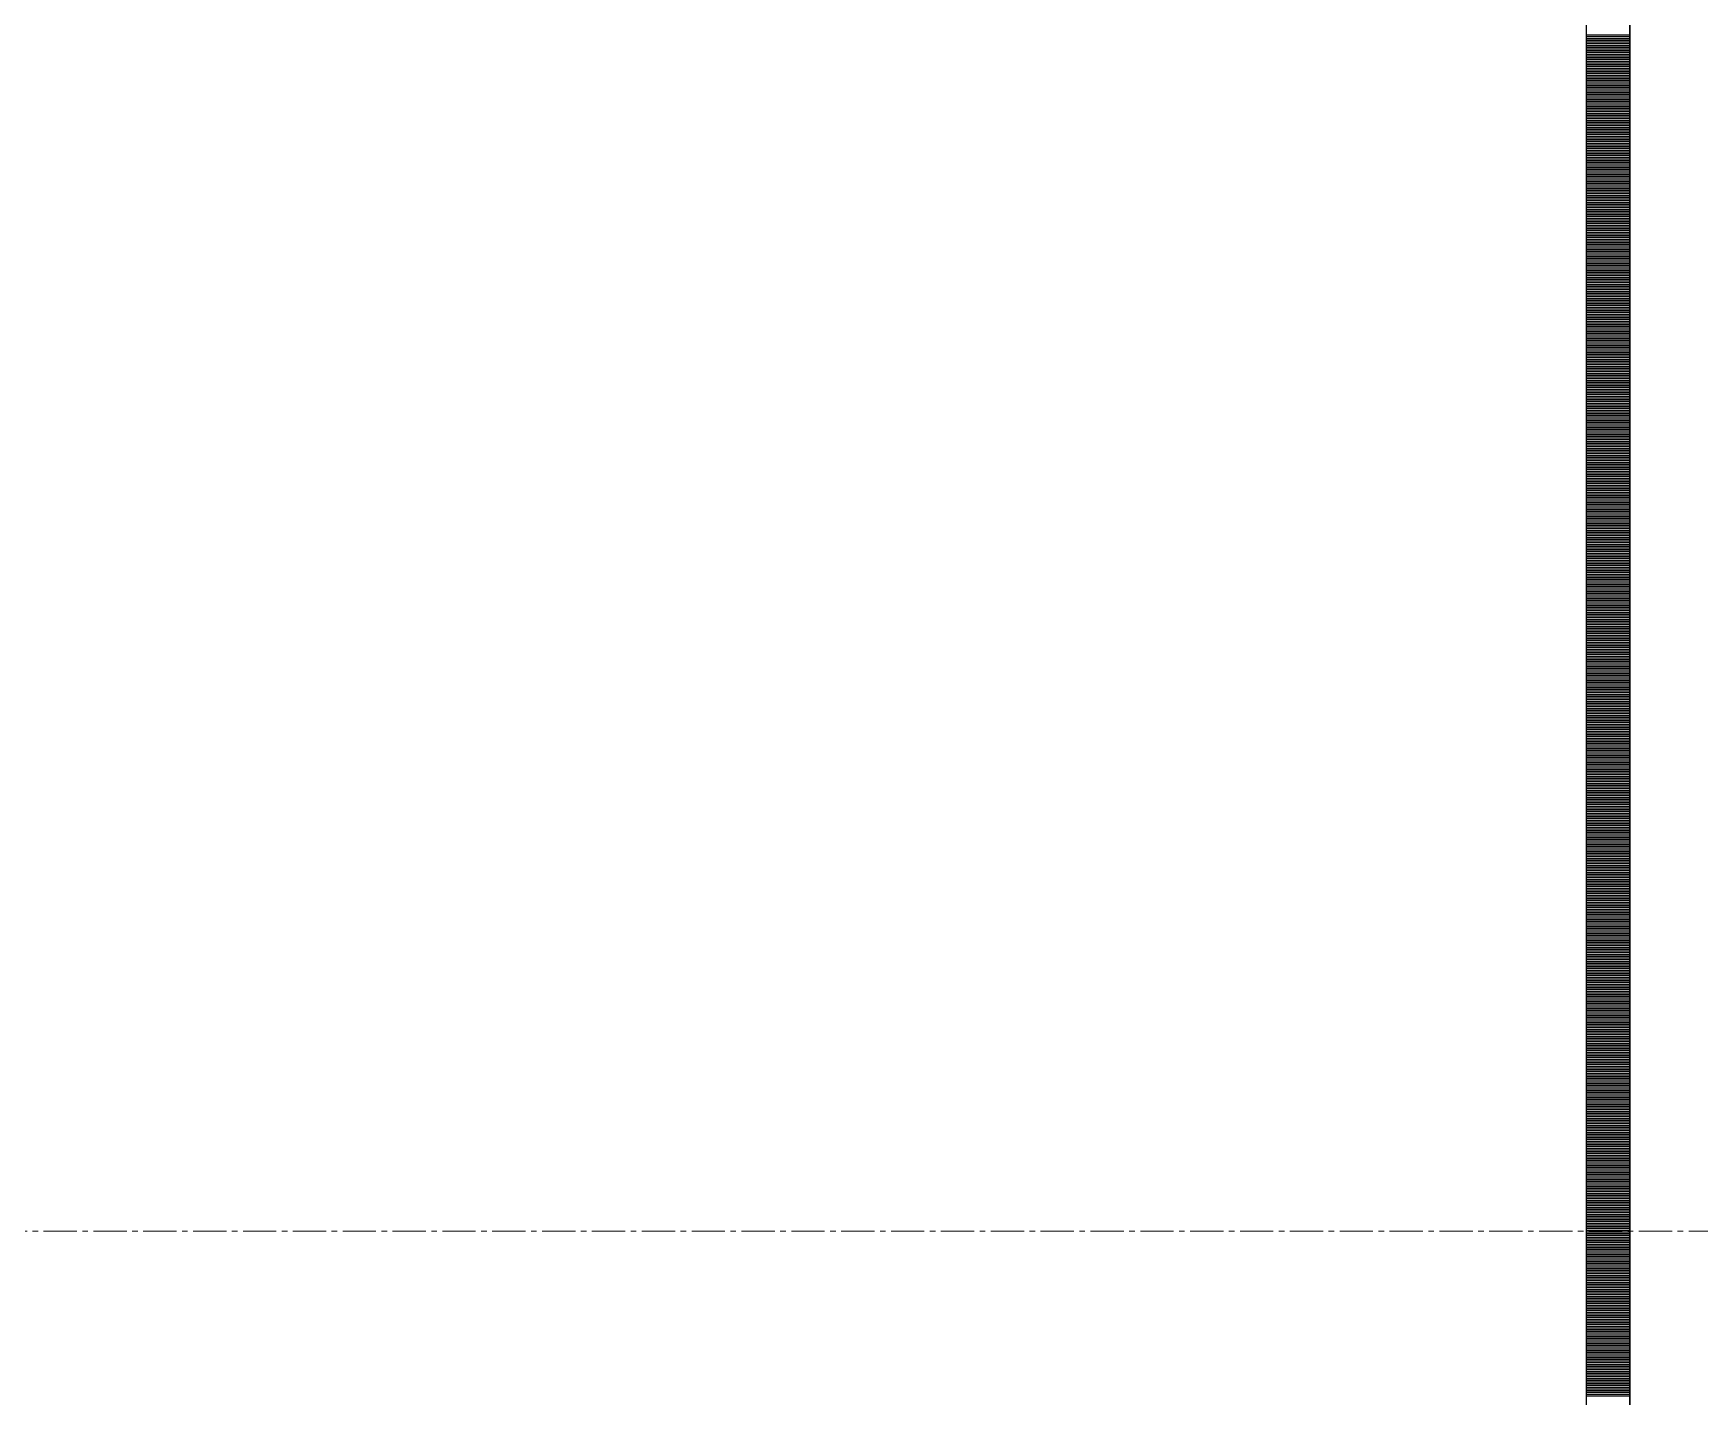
# Model space of a CAD drawing. Header units: millimetres. Extents: x -231292 to 573618, y -153144 to 564035.
# Drawn here: x 7658 to 8613, y 234172 to 234953 of the extents above; entities that cross this region are included whole.
import ezdxf

# ---------------------------------------------------------------- set-up
doc = ezdxf.new("R2010")
doc.units = ezdxf.units.MM
doc.linetypes.add('CENTER2', pattern=[28.575, 19.05, -3.175, 3.175, -3.175])
doc.layers.get('0').update_dxf_attribs({"color": 250})
doc.layers.get('Defpoints').update_dxf_attribs({"color": 250})
for name, color, linetype, lineweight in [('АР_Тонкая', 250, 'Continuous', 5), ('АР_Штриховка', 250, 'Continuous', 0), ('РД_Оси_100', 250, 'Continuous', 0), ('РД_Оси_размер', 250, 'Continuous', 0)]:
    doc.layers.add(name, color=color, linetype=linetype, lineweight=lineweight)
doc.styles.add('style1', font='ARIALN.TTF')
doc.dimstyles.new('Dim100_ареал', dxfattribs={"dimscale": 100, "dimtxt": 2.5, "dimasz": 1, "dimexe": 1, "dimexo": 1, "dimgap": 0.5, "dimtad": 1, "dimzin": 12, "dimdsep": 46, "dimtxsty": 'style1', "dimblk": 'ARCHTICK', "dimcen": 1, "dimdle": 1, "dimclrd": 256, "dimclre": 256, "dimaunit": 1, "dimadec": 0, "dimazin": 3, "dimtfac": 1, "dimtmove": 1, "dimatfit": 3, "dimldrblk": 'OPEN30', "dimfxl": 2, "dimfxlon": 1, "dimtolj": 1, "dimtzin": 0, "dimlwd": 9, "dimlwe": 9, "dimarcsym": 0})

# ---------------------------------------------------------------- blocks, each defined once
blk = doc.blocks.new('_ArchTick')
at = {"color": 0, "linetype": 'ByBlock', "const_width": 0.15}
blk.add_lwpolyline([(-0.5, -0.5), (0.5, 0.5)], dxfattribs=at)
blk = doc.blocks.new('*D182')
at = {"layer": 'Defpoints', "color": 0, "transparency": 16777216}
for p in [(1193587.31, 183613.25), (1194587.31, 183613.25), (1194587.31, 177013.25)]:
    blk.add_point(p, dxfattribs=at)
at = {"layer": 'РД_Оси_размер', "lineweight": 9, "transparency": 16777216}
for p, q in [((1193587.31, 176913.25), (1193587.31, 183713.25)), ((1193787.31, 183613.25), (1193487.31, 183613.25)), ((1193787.31, 177013.25), (1193487.31, 177013.25))]:
    blk.add_line(p, q, dxfattribs=at)
at = {"layer": 'РД_Оси_размер', "lineweight": 9, "transparency": 16777216, "xscale": 100, "yscale": 100, "zscale": 100}
for p, rotation in [((1193587.31, 183613.25), 90), ((1193587.31, 177013.25), 270)]:
    blk.add_blockref('_ArchTick', p, dxfattribs=dict(at, rotation=rotation))
at = {"layer": 'РД_Оси_размер', "color": 0, "transparency": 16777216, "insert": (1193179.91, 180313.25), "char_height": 700, "attachment_point": 5, "rotation": 90, "style": 'style1'}
blk.add_mtext('\\A1;6600', dxfattribs=at)
blk = doc.blocks.new('_Open30')
at = {"color": 0, "linetype": 'ByBlock', "lineweight": -2}
for p, q in [((-1, 0.2679), (0, 0)), ((0, 0), (-1, -0.2679)), ((0, 0), (-1, 0))]:
    blk.add_line(p, q, dxfattribs=at)
blk = doc.blocks.new('*D183')
at = {"layer": 'Defpoints', "color": 0, "transparency": 16777216}
for p in [(1193587.31, 186313.25), (1194587.31, 186313.25), (1194587.31, 183613.25)]:
    blk.add_point(p, dxfattribs=at)
at = {"layer": 'РД_Оси_размер', "lineweight": 9, "transparency": 16777216}
for p, q in [((1193587.31, 183513.25), (1193587.31, 186413.25)), ((1193787.31, 186313.25), (1193487.31, 186313.25)), ((1193787.31, 183613.25), (1193487.31, 183613.25))]:
    blk.add_line(p, q, dxfattribs=at)
at = {"layer": 'РД_Оси_размер', "lineweight": 9, "transparency": 16777216, "xscale": 100, "yscale": 100, "zscale": 100}
for p, rotation in [((1193587.31, 186313.25), 90), ((1193587.31, 183613.25), 270)]:
    blk.add_blockref('_ArchTick', p, dxfattribs=dict(at, rotation=rotation))
at = {"layer": 'РД_Оси_размер', "color": 0, "transparency": 16777216, "insert": (1193179.91, 184963.25), "char_height": 700, "attachment_point": 5, "rotation": 90, "style": 'style1'}
blk.add_mtext('\\A1;2700', dxfattribs=at)
blk = doc.blocks.new('оси_рен')
at = {"layer": 'РД_Оси_100', "color": 251, "linetype": 'CENTER2', "true_color": 0x636466}
blk.add_line((1225207.916, 183613.25), (1189697.958, 183613.25), dxfattribs=at)
at = {"layer": 'РД_Оси_размер', "color": 251, "true_color": 0x636466}
for base, p1, p2, picture, middle in [((1193587.313, 186313.25), (1194587.313, 183613.25), (1194587.313, 186313.25), '*D183', (1193179.912, 184963.25)), ((1193587.313, 183613.25), (1194587.313, 177013.25), (1194587.313, 183613.25), '*D182', (1193179.912, 180313.25))]:
    dim = blk.add_linear_dim(base=base, p1=p1, p2=p2, angle=90, dimstyle='Dim100_ареал', override={"dimtxt": 7}, dxfattribs=at)
    dim.commit()
    dim.dimension.update_dxf_attribs({"geometry": picture, "text_midpoint": middle})

msp = doc.modelspace()

# ---------------------------------------------------------------- linework, layer by layer
at = {"layer": 'АР_Тонкая', "color": 18, "linetype": 'Continuous', "lineweight": 25, "true_color": 0x000000}
for p, q in [((8548.243, 263866.253), (8548.243, 187666.253)), ((8573.243, 263866.253), (8573.243, 187666.253)), ((8573.243, 187666.253), (8573.243, 263866.253))]:
    msp.add_line(p, q, dxfattribs=at)
at = {"layer": 'АР_Штриховка', "color": 18, "linetype": 'Continuous', "lineweight": 25, "true_color": 0x000000}
for p, q in [((8548.243, 234952.002), (8573.243, 234952.002)), ((8548.243, 234951.002), (8573.243, 234951.002)), ((8548.243, 234950.002), (8573.243, 234950.002)), ((8548.243, 234949.002), (8573.243, 234949.002)), ((8548.243, 234948.002), (8573.243, 234948.002)), ((8548.243, 234947.002), (8573.243, 234947.002)), ((8548.243, 234946.002), (8573.243, 234946.002)), ((8548.243, 234945.002), (8573.243, 234945.002)), ((8548.243, 234944.002), (8573.243, 234944.002)), ((8548.243, 234943.002), (8573.243, 234943.002)), ((8548.243, 234942.002), (8573.243, 234942.002)), ((8548.243, 234941.002), (8573.243, 234941.002)), ((8548.243, 234940.002), (8573.243, 234940.002)), ((8548.243, 234939.002), (8573.243, 234939.002)), ((8548.243, 234938.002), (8573.243, 234938.002)), ((8548.243, 234937.002), (8573.243, 234937.002)), ((8548.243, 234936.002), (8573.243, 234936.002)), ((8548.243, 234935.002), (8573.243, 234935.002)), ((8548.243, 234934.002), (8573.243, 234934.002)), ((8548.243, 234933.002), (8573.243, 234933.002)), ((8548.243, 234932.002), (8573.243, 234932.002)), ((8548.243, 234931.002), (8573.243, 234931.002)), ((8548.243, 234930.002), (8573.243, 234930.002)), ((8548.243, 234929.002), (8573.243, 234929.002)), ((8548.243, 234928.002), (8573.243, 234928.002)), ((8548.243, 234927.002), (8573.243, 234927.002)), ((8548.243, 234926.002), (8573.243, 234926.002)), ((8548.243, 234925.002), (8573.243, 234925.002)), ((8548.243, 234924.002), (8573.243, 234924.002)), ((8548.243, 234923.002), (8573.243, 234923.002)), ((8548.243, 234922.002), (8573.243, 234922.002)), ((8548.243, 234921.002), (8573.243, 234921.002)), ((8548.243, 234920.002), (8573.243, 234920.002)), ((8548.243, 234919.002), (8573.243, 234919.002)), ((8548.243, 234918.002), (8573.243, 234918.002)), ((8548.243, 234917.002), (8573.243, 234917.002)), ((8548.243, 234916.002), (8573.243, 234916.002)), ((8548.243, 234915.002), (8573.243, 234915.002)), ((8548.243, 234914.002), (8573.243, 234914.002)), ((8548.243, 234913.002), (8573.243, 234913.002)), ((8548.243, 234912.002), (8573.243, 234912.002)), ((8548.243, 234911.002), (8573.243, 234911.002)), ((8548.243, 234910.002), (8573.243, 234910.002)), ((8548.243, 234909.002), (8573.243, 234909.002)), ((8548.243, 234908.002), (8573.243, 234908.002)), ((8548.243, 234907.002), (8573.243, 234907.002)), ((8548.243, 234906.002), (8573.243, 234906.002)), ((8548.243, 234905.002), (8573.243, 234905.002)), ((8548.243, 234904.002), (8573.243, 234904.002)), ((8548.243, 234903.002), (8573.243, 234903.002)), ((8548.243, 234902.002), (8573.243, 234902.002)), ((8548.243, 234901.002), (8573.243, 234901.002)), ((8548.243, 234900.002), (8573.243, 234900.002)), ((8548.243, 234899.002), (8573.243, 234899.002)), ((8548.243, 234898.002), (8573.243, 234898.002)), ((8548.243, 234897.002), (8573.243, 234897.002)), ((8548.243, 234896.002), (8573.243, 234896.002)), ((8548.243, 234895.002), (8573.243, 234895.002)), ((8548.243, 234894.002), (8573.243, 234894.002)), ((8548.243, 234893.002), (8573.243, 234893.002)), ((8548.243, 234892.002), (8573.243, 234892.002)), ((8548.243, 234891.002), (8573.243, 234891.002)), ((8548.243, 234890.002), (8573.243, 234890.002)), ((8548.243, 234889.002), (8573.243, 234889.002)), ((8548.243, 234888.002), (8573.243, 234888.002)), ((8548.243, 234887.002), (8573.243, 234887.002)), ((8548.243, 234886.002), (8573.243, 234886.002)), ((8548.243, 234885.002), (8573.243, 234885.002)), ((8548.243, 234884.002), (8573.243, 234884.002)), ((8548.243, 234883.002), (8573.243, 234883.002)), ((8548.243, 234882.002), (8573.243, 234882.002)), ((8548.243, 234881.002), (8573.243, 234881.002)), ((8548.243, 234880.002), (8573.243, 234880.002)), ((8548.243, 234879.002), (8573.243, 234879.002)), ((8548.243, 234878.002), (8573.243, 234878.002)), ((8548.243, 234877.002), (8573.243, 234877.002)), ((8548.243, 234876.002), (8573.243, 234876.002)), ((8548.243, 234875.002), (8573.243, 234875.002)), ((8548.243, 234874.002), (8573.243, 234874.002)), ((8548.243, 234873.002), (8573.243, 234873.002)), ((8548.243, 234872.002), (8573.243, 234872.002)), ((8548.243, 234871.002), (8573.243, 234871.002)), ((8548.243, 234870.002), (8573.243, 234870.002)), ((8548.243, 234869.002), (8573.243, 234869.002)), ((8548.243, 234868.002), (8573.243, 234868.002)), ((8548.243, 234867.002), (8573.243, 234867.002)), ((8548.243, 234866.002), (8573.243, 234866.002)), ((8548.243, 234865.002), (8573.243, 234865.002)), ((8548.243, 234864.002), (8573.243, 234864.002)), ((8548.243, 234863.002), (8573.243, 234863.002)), ((8548.243, 234862.002), (8573.243, 234862.002)), ((8548.243, 234861.002), (8573.243, 234861.002)), ((8548.243, 234860.002), (8573.243, 234860.002)), ((8548.243, 234859.002), (8573.243, 234859.002)), ((8548.243, 234858.002), (8573.243, 234858.002)), ((8548.243, 234857.002), (8573.243, 234857.002)), ((8548.243, 234856.002), (8573.243, 234856.002)), ((8548.243, 234855.002), (8573.243, 234855.002)), ((8548.243, 234854.002), (8573.243, 234854.002)), ((8548.243, 234853.002), (8573.243, 234853.002)), ((8548.243, 234852.002), (8573.243, 234852.002)), ((8548.243, 234851.002), (8573.243, 234851.002)), ((8548.243, 234850.002), (8573.243, 234850.002)), ((8548.243, 234849.002), (8573.243, 234849.002)), ((8548.243, 234848.002), (8573.243, 234848.002)), ((8548.243, 234847.002), (8573.243, 234847.002)), ((8548.243, 234846.002), (8573.243, 234846.002)), ((8548.243, 234845.002), (8573.243, 234845.002)), ((8548.243, 234844.002), (8573.243, 234844.002)), ((8548.243, 234843.002), (8573.243, 234843.002)), ((8548.243, 234842.002), (8573.243, 234842.002)), ((8548.243, 234841.002), (8573.243, 234841.002)), ((8548.243, 234840.002), (8573.243, 234840.002)), ((8548.243, 234839.002), (8573.243, 234839.002)), ((8548.243, 234838.002), (8573.243, 234838.002)), ((8548.243, 234837.002), (8573.243, 234837.002)), ((8548.243, 234836.002), (8573.243, 234836.002)), ((8548.243, 234835.002), (8573.243, 234835.002)), ((8548.243, 234834.002), (8573.243, 234834.002)), ((8548.243, 234833.002), (8573.243, 234833.002)), ((8548.243, 234832.002), (8573.243, 234832.002)), ((8548.243, 234831.002), (8573.243, 234831.002)), ((8548.243, 234830.002), (8573.243, 234830.002)), ((8548.243, 234829.002), (8573.243, 234829.002)), ((8548.243, 234828.002), (8573.243, 234828.002)), ((8548.243, 234827.002), (8573.243, 234827.002)), ((8548.243, 234826.002), (8573.243, 234826.002)), ((8548.243, 234825.002), (8573.243, 234825.002)), ((8548.243, 234824.002), (8573.243, 234824.002)), ((8548.243, 234823.002), (8573.243, 234823.002)), ((8548.243, 234822.002), (8573.243, 234822.002)), ((8548.243, 234821.002), (8573.243, 234821.002)), ((8548.243, 234820.002), (8573.243, 234820.002)), ((8548.243, 234819.002), (8573.243, 234819.002)), ((8548.243, 234818.002), (8573.243, 234818.002)), ((8548.243, 234817.002), (8573.243, 234817.002)), ((8548.243, 234816.002), (8573.243, 234816.002)), ((8548.243, 234815.002), (8573.243, 234815.002)), ((8548.243, 234814.002), (8573.243, 234814.002)), ((8548.243, 234813.002), (8573.243, 234813.002)), ((8548.243, 234812.002), (8573.243, 234812.002)), ((8548.243, 234811.002), (8573.243, 234811.002)), ((8548.243, 234810.002), (8573.243, 234810.002)), ((8548.243, 234809.002), (8573.243, 234809.002)), ((8548.243, 234808.002), (8573.243, 234808.002)), ((8548.243, 234807.002), (8573.243, 234807.002)), ((8548.243, 234806.002), (8573.243, 234806.002)), ((8548.243, 234805.002), (8573.243, 234805.002)), ((8548.243, 234804.002), (8573.243, 234804.002)), ((8548.243, 234803.002), (8573.243, 234803.002)), ((8548.243, 234802.002), (8573.243, 234802.002)), ((8548.243, 234801.002), (8573.243, 234801.002)), ((8548.243, 234800.002), (8573.243, 234800.002)), ((8548.243, 234799.002), (8573.243, 234799.002)), ((8548.243, 234798.002), (8573.243, 234798.002)), ((8548.243, 234797.002), (8573.243, 234797.002)), ((8548.243, 234796.002), (8573.243, 234796.002)), ((8548.243, 234795.002), (8573.243, 234795.002)), ((8548.243, 234794.002), (8573.243, 234794.002)), ((8548.243, 234793.002), (8573.243, 234793.002)), ((8548.243, 234792.002), (8573.243, 234792.002)), ((8548.243, 234791.002), (8573.243, 234791.002)), ((8548.243, 234790.002), (8573.243, 234790.002)), ((8548.243, 234789.002), (8573.243, 234789.002)), ((8548.243, 234788.002), (8573.243, 234788.002)), ((8548.243, 234787.002), (8573.243, 234787.002)), ((8548.243, 234786.002), (8573.243, 234786.002)), ((8548.243, 234785.002), (8573.243, 234785.002)), ((8548.243, 234784.002), (8573.243, 234784.002)), ((8548.243, 234783.002), (8573.243, 234783.002)), ((8548.243, 234782.002), (8573.243, 234782.002)), ((8548.243, 234781.002), (8573.243, 234781.002)), ((8548.243, 234780.002), (8573.243, 234780.002)), ((8548.243, 234779.002), (8573.243, 234779.002)), ((8548.243, 234778.002), (8573.243, 234778.002)), ((8548.243, 234777.002), (8573.243, 234777.002)), ((8548.243, 234776.002), (8573.243, 234776.002)), ((8548.243, 234775.002), (8573.243, 234775.002)), ((8548.243, 234774.002), (8573.243, 234774.002)), ((8548.243, 234773.002), (8573.243, 234773.002)), ((8548.243, 234772.002), (8573.243, 234772.002)), ((8548.243, 234771.002), (8573.243, 234771.002)), ((8548.243, 234770.002), (8573.243, 234770.002)), ((8548.243, 234769.002), (8573.243, 234769.002)), ((8548.243, 234768.002), (8573.243, 234768.002)), ((8548.243, 234767.002), (8573.243, 234767.002)), ((8548.243, 234766.002), (8573.243, 234766.002)), ((8548.243, 234765.002), (8573.243, 234765.002)), ((8548.243, 234764.002), (8573.243, 234764.002)), ((8548.243, 234763.002), (8573.243, 234763.002)), ((8548.243, 234762.002), (8573.243, 234762.002)), ((8548.243, 234761.002), (8573.243, 234761.002)), ((8548.243, 234760.002), (8573.243, 234760.002)), ((8548.243, 234759.002), (8573.243, 234759.002)), ((8548.243, 234758.002), (8573.243, 234758.002)), ((8548.243, 234757.002), (8573.243, 234757.002)), ((8548.243, 234756.002), (8573.243, 234756.002)), ((8548.243, 234755.002), (8573.243, 234755.002)), ((8548.243, 234754.002), (8573.243, 234754.002)), ((8548.243, 234753.002), (8573.243, 234753.002)), ((8548.243, 234752.002), (8573.243, 234752.002)), ((8548.243, 234751.002), (8573.243, 234751.002)), ((8548.243, 234750.002), (8573.243, 234750.002)), ((8548.243, 234749.002), (8573.243, 234749.002)), ((8548.243, 234748.002), (8573.243, 234748.002)), ((8548.243, 234747.002), (8573.243, 234747.002)), ((8548.243, 234746.002), (8573.243, 234746.002)), ((8548.243, 234745.002), (8573.243, 234745.002)), ((8548.243, 234744.002), (8573.243, 234744.002)), ((8548.243, 234743.002), (8573.243, 234743.002)), ((8548.243, 234742.002), (8573.243, 234742.002)), ((8548.243, 234741.002), (8573.243, 234741.002)), ((8548.243, 234740.002), (8573.243, 234740.002)), ((8548.243, 234739.002), (8573.243, 234739.002)), ((8548.243, 234738.002), (8573.243, 234738.002)), ((8548.243, 234737.002), (8573.243, 234737.002)), ((8548.243, 234736.002), (8573.243, 234736.002)), ((8548.243, 234735.002), (8573.243, 234735.002)), ((8548.243, 234734.002), (8573.243, 234734.002)), ((8548.243, 234733.002), (8573.243, 234733.002)), ((8548.243, 234732.002), (8573.243, 234732.002)), ((8548.243, 234731.002), (8573.243, 234731.002)), ((8548.243, 234730.002), (8573.243, 234730.002)), ((8548.243, 234729.002), (8573.243, 234729.002)), ((8548.243, 234728.002), (8573.243, 234728.002)), ((8548.243, 234727.002), (8573.243, 234727.002)), ((8548.243, 234726.002), (8573.243, 234726.002)), ((8548.243, 234725.002), (8573.243, 234725.002)), ((8548.243, 234724.002), (8573.243, 234724.002)), ((8548.243, 234723.002), (8573.243, 234723.002)), ((8548.243, 234722.002), (8573.243, 234722.002)), ((8548.243, 234721.002), (8573.243, 234721.002)), ((8548.243, 234720.002), (8573.243, 234720.002)), ((8548.243, 234719.002), (8573.243, 234719.002)), ((8548.243, 234718.002), (8573.243, 234718.002)), ((8548.243, 234717.002), (8573.243, 234717.002)), ((8548.243, 234716.002), (8573.243, 234716.002)), ((8548.243, 234715.002), (8573.243, 234715.002)), ((8548.243, 234714.002), (8573.243, 234714.002)), ((8548.243, 234713.002), (8573.243, 234713.002)), ((8548.243, 234712.002), (8573.243, 234712.002)), ((8548.243, 234711.002), (8573.243, 234711.002)), ((8548.243, 234710.002), (8573.243, 234710.002)), ((8548.243, 234709.002), (8573.243, 234709.002)), ((8548.243, 234708.002), (8573.243, 234708.002)), ((8548.243, 234707.002), (8573.243, 234707.002)), ((8548.243, 234706.002), (8573.243, 234706.002)), ((8548.243, 234705.002), (8573.243, 234705.002)), ((8548.243, 234704.002), (8573.243, 234704.002)), ((8548.243, 234703.002), (8573.243, 234703.002)), ((8548.243, 234702.002), (8573.243, 234702.002)), ((8548.243, 234701.002), (8573.243, 234701.002)), ((8548.243, 234700.002), (8573.243, 234700.002)), ((8548.243, 234699.002), (8573.243, 234699.002)), ((8548.243, 234698.002), (8573.243, 234698.002)), ((8548.243, 234697.002), (8573.243, 234697.002)), ((8548.243, 234696.002), (8573.243, 234696.002)), ((8548.243, 234695.002), (8573.243, 234695.002)), ((8548.243, 234694.002), (8573.243, 234694.002)), ((8548.243, 234693.002), (8573.243, 234693.002)), ((8548.243, 234692.002), (8573.243, 234692.002)), ((8548.243, 234691.002), (8573.243, 234691.002)), ((8548.243, 234690.002), (8573.243, 234690.002)), ((8548.243, 234689.002), (8573.243, 234689.002)), ((8548.243, 234688.002), (8573.243, 234688.002)), ((8548.243, 234687.002), (8573.243, 234687.002)), ((8548.243, 234686.002), (8573.243, 234686.002)), ((8548.243, 234685.002), (8573.243, 234685.002)), ((8548.243, 234684.002), (8573.243, 234684.002)), ((8548.243, 234683.002), (8573.243, 234683.002)), ((8548.243, 234682.002), (8573.243, 234682.002)), ((8548.243, 234681.002), (8573.243, 234681.002)), ((8548.243, 234680.002), (8573.243, 234680.002)), ((8548.243, 234679.002), (8573.243, 234679.002)), ((8548.243, 234678.002), (8573.243, 234678.002)), ((8548.243, 234677.002), (8573.243, 234677.002)), ((8548.243, 234676.002), (8573.243, 234676.002)), ((8548.243, 234675.002), (8573.243, 234675.002)), ((8548.243, 234674.002), (8573.243, 234674.002)), ((8548.243, 234673.002), (8573.243, 234673.002)), ((8548.243, 234672.002), (8573.243, 234672.002)), ((8548.243, 234671.002), (8573.243, 234671.002)), ((8548.243, 234670.002), (8573.243, 234670.002)), ((8548.243, 234669.002), (8573.243, 234669.002)), ((8548.243, 234668.002), (8573.243, 234668.002)), ((8548.243, 234667.002), (8573.243, 234667.002)), ((8548.243, 234666.002), (8573.243, 234666.002)), ((8548.243, 234665.002), (8573.243, 234665.002)), ((8548.243, 234664.002), (8573.243, 234664.002)), ((8548.243, 234663.002), (8573.243, 234663.002)), ((8548.243, 234662.002), (8573.243, 234662.002)), ((8548.243, 234661.002), (8573.243, 234661.002)), ((8548.243, 234660.002), (8573.243, 234660.002)), ((8548.243, 234659.002), (8573.243, 234659.002)), ((8548.243, 234658.002), (8573.243, 234658.002)), ((8548.243, 234657.002), (8573.243, 234657.002)), ((8548.243, 234656.002), (8573.243, 234656.002)), ((8548.243, 234655.002), (8573.243, 234655.002)), ((8548.243, 234654.002), (8573.243, 234654.002)), ((8548.243, 234653.002), (8573.243, 234653.002)), ((8548.243, 234652.002), (8573.243, 234652.002)), ((8548.243, 234651.002), (8573.243, 234651.002)), ((8548.243, 234650.002), (8573.243, 234650.002)), ((8548.243, 234649.002), (8573.243, 234649.002)), ((8548.243, 234648.002), (8573.243, 234648.002)), ((8548.243, 234647.002), (8573.243, 234647.002)), ((8548.243, 234646.002), (8573.243, 234646.002)), ((8548.243, 234645.002), (8573.243, 234645.002)), ((8548.243, 234644.002), (8573.243, 234644.002)), ((8548.243, 234643.002), (8573.243, 234643.002)), ((8548.243, 234642.002), (8573.243, 234642.002)), ((8548.243, 234641.002), (8573.243, 234641.002)), ((8548.243, 234640.002), (8573.243, 234640.002)), ((8548.243, 234639.002), (8573.243, 234639.002)), ((8548.243, 234638.002), (8573.243, 234638.002)), ((8548.243, 234637.002), (8573.243, 234637.002)), ((8548.243, 234636.002), (8573.243, 234636.002)), ((8548.243, 234635.002), (8573.243, 234635.002)), ((8548.243, 234634.002), (8573.243, 234634.002)), ((8548.243, 234633.002), (8573.243, 234633.002)), ((8548.243, 234632.002), (8573.243, 234632.002)), ((8548.243, 234631.002), (8573.243, 234631.002)), ((8548.243, 234630.002), (8573.243, 234630.002)), ((8548.243, 234629.002), (8573.243, 234629.002)), ((8548.243, 234628.002), (8573.243, 234628.002)), ((8548.243, 234627.002), (8573.243, 234627.002)), ((8548.243, 234626.002), (8573.243, 234626.002)), ((8548.243, 234625.002), (8573.243, 234625.002)), ((8548.243, 234624.002), (8573.243, 234624.002)), ((8548.243, 234623.002), (8573.243, 234623.002)), ((8548.243, 234622.002), (8573.243, 234622.002)), ((8548.243, 234621.002), (8573.243, 234621.002)), ((8548.243, 234620.002), (8573.243, 234620.002)), ((8548.243, 234619.002), (8573.243, 234619.002)), ((8548.243, 234618.002), (8573.243, 234618.002)), ((8548.243, 234617.002), (8573.243, 234617.002)), ((8548.243, 234616.002), (8573.243, 234616.002)), ((8548.243, 234615.002), (8573.243, 234615.002)), ((8548.243, 234614.002), (8573.243, 234614.002)), ((8548.243, 234613.002), (8573.243, 234613.002)), ((8548.243, 234612.002), (8573.243, 234612.002)), ((8548.243, 234611.002), (8573.243, 234611.002)), ((8548.243, 234610.002), (8573.243, 234610.002)), ((8548.243, 234609.002), (8573.243, 234609.002)), ((8548.243, 234608.002), (8573.243, 234608.002)), ((8548.243, 234607.002), (8573.243, 234607.002)), ((8548.243, 234606.002), (8573.243, 234606.002)), ((8548.243, 234605.002), (8573.243, 234605.002)), ((8548.243, 234604.002), (8573.243, 234604.002)), ((8548.243, 234603.002), (8573.243, 234603.002)), ((8548.243, 234602.002), (8573.243, 234602.002)), ((8548.243, 234601.002), (8573.243, 234601.002)), ((8548.243, 234600.002), (8573.243, 234600.002)), ((8548.243, 234599.002), (8573.243, 234599.002)), ((8548.243, 234598.002), (8573.243, 234598.002)), ((8548.243, 234597.002), (8573.243, 234597.002)), ((8548.243, 234596.002), (8573.243, 234596.002)), ((8548.243, 234595.002), (8573.243, 234595.002)), ((8548.243, 234594.002), (8573.243, 234594.002)), ((8548.243, 234593.002), (8573.243, 234593.002)), ((8548.243, 234592.002), (8573.243, 234592.002)), ((8548.243, 234591.002), (8573.243, 234591.002)), ((8548.243, 234590.002), (8573.243, 234590.002)), ((8548.243, 234589.002), (8573.243, 234589.002)), ((8548.243, 234588.002), (8573.243, 234588.002)), ((8548.243, 234587.002), (8573.243, 234587.002)), ((8548.243, 234586.002), (8573.243, 234586.002)), ((8548.243, 234585.002), (8573.243, 234585.002)), ((8548.243, 234584.002), (8573.243, 234584.002)), ((8548.243, 234583.002), (8573.243, 234583.002)), ((8548.243, 234582.002), (8573.243, 234582.002)), ((8548.243, 234581.002), (8573.243, 234581.002)), ((8548.243, 234580.002), (8573.243, 234580.002)), ((8548.243, 234579.002), (8573.243, 234579.002)), ((8548.243, 234578.002), (8573.243, 234578.002)), ((8548.243, 234577.002), (8573.243, 234577.002)), ((8548.243, 234576.002), (8573.243, 234576.002)), ((8548.243, 234575.002), (8573.243, 234575.002)), ((8548.243, 234574.002), (8573.243, 234574.002)), ((8548.243, 234573.002), (8573.243, 234573.002)), ((8548.243, 234572.002), (8573.243, 234572.002)), ((8548.243, 234571.002), (8573.243, 234571.002)), ((8548.243, 234570.002), (8573.243, 234570.002)), ((8548.243, 234569.002), (8573.243, 234569.002)), ((8548.243, 234568.002), (8573.243, 234568.002)), ((8548.243, 234567.002), (8573.243, 234567.002)), ((8548.243, 234566.002), (8573.243, 234566.002)), ((8548.243, 234565.002), (8573.243, 234565.002)), ((8548.243, 234564.002), (8573.243, 234564.002)), ((8548.243, 234563.002), (8573.243, 234563.002)), ((8548.243, 234562.002), (8573.243, 234562.002)), ((8548.243, 234561.002), (8573.243, 234561.002)), ((8548.243, 234560.002), (8573.243, 234560.002)), ((8548.243, 234559.002), (8573.243, 234559.002)), ((8548.243, 234558.002), (8573.243, 234558.002)), ((8548.243, 234557.002), (8573.243, 234557.002)), ((8548.243, 234556.002), (8573.243, 234556.002)), ((8548.243, 234555.002), (8573.243, 234555.002)), ((8548.243, 234554.002), (8573.243, 234554.002)), ((8548.243, 234553.002), (8573.243, 234553.002)), ((8548.243, 234552.002), (8573.243, 234552.002)), ((8548.243, 234551.002), (8573.243, 234551.002)), ((8548.243, 234550.002), (8573.243, 234550.002)), ((8548.243, 234549.002), (8573.243, 234549.002)), ((8548.243, 234548.002), (8573.243, 234548.002)), ((8548.243, 234547.002), (8573.243, 234547.002)), ((8548.243, 234546.002), (8573.243, 234546.002)), ((8548.243, 234545.002), (8573.243, 234545.002)), ((8548.243, 234544.002), (8573.243, 234544.002)), ((8548.243, 234543.002), (8573.243, 234543.002)), ((8548.243, 234542.002), (8573.243, 234542.002)), ((8548.243, 234541.002), (8573.243, 234541.002)), ((8548.243, 234540.002), (8573.243, 234540.002)), ((8548.243, 234539.002), (8573.243, 234539.002)), ((8548.243, 234538.002), (8573.243, 234538.002)), ((8548.243, 234537.002), (8573.243, 234537.002)), ((8548.243, 234536.002), (8573.243, 234536.002)), ((8548.243, 234535.002), (8573.243, 234535.002)), ((8548.243, 234534.002), (8573.243, 234534.002)), ((8548.243, 234533.002), (8573.243, 234533.002)), ((8548.243, 234532.002), (8573.243, 234532.002)), ((8548.243, 234531.002), (8573.243, 234531.002)), ((8548.243, 234530.002), (8573.243, 234530.002)), ((8548.243, 234529.002), (8573.243, 234529.002)), ((8548.243, 234528.002), (8573.243, 234528.002)), ((8548.243, 234527.002), (8573.243, 234527.002)), ((8548.243, 234526.002), (8573.243, 234526.002)), ((8548.243, 234525.002), (8573.243, 234525.002)), ((8548.243, 234524.002), (8573.243, 234524.002)), ((8548.243, 234523.002), (8573.243, 234523.002)), ((8548.243, 234522.002), (8573.243, 234522.002)), ((8548.243, 234521.002), (8573.243, 234521.002)), ((8548.243, 234520.002), (8573.243, 234520.002)), ((8548.243, 234519.002), (8573.243, 234519.002)), ((8548.243, 234518.002), (8573.243, 234518.002)), ((8548.243, 234517.002), (8573.243, 234517.002)), ((8548.243, 234516.002), (8573.243, 234516.002)), ((8548.243, 234515.002), (8573.243, 234515.002)), ((8548.243, 234514.002), (8573.243, 234514.002)), ((8548.243, 234513.002), (8573.243, 234513.002)), ((8548.243, 234512.002), (8573.243, 234512.002)), ((8548.243, 234511.002), (8573.243, 234511.002)), ((8548.243, 234510.002), (8573.243, 234510.002)), ((8548.243, 234509.002), (8573.243, 234509.002)), ((8548.243, 234508.002), (8573.243, 234508.002)), ((8548.243, 234507.002), (8573.243, 234507.002)), ((8548.243, 234506.002), (8573.243, 234506.002)), ((8548.243, 234505.002), (8573.243, 234505.002)), ((8548.243, 234504.002), (8573.243, 234504.002)), ((8548.243, 234503.002), (8573.243, 234503.002)), ((8548.243, 234502.002), (8573.243, 234502.002)), ((8548.243, 234501.002), (8573.243, 234501.002)), ((8548.243, 234500.002), (8573.243, 234500.002)), ((8548.243, 234499.002), (8573.243, 234499.002)), ((8548.243, 234498.002), (8573.243, 234498.002)), ((8548.243, 234497.002), (8573.243, 234497.002)), ((8548.243, 234496.002), (8573.243, 234496.002)), ((8548.243, 234495.002), (8573.243, 234495.002)), ((8548.243, 234494.002), (8573.243, 234494.002)), ((8548.243, 234493.002), (8573.243, 234493.002)), ((8548.243, 234492.002), (8573.243, 234492.002)), ((8548.243, 234491.002), (8573.243, 234491.002)), ((8548.243, 234490.002), (8573.243, 234490.002)), ((8548.243, 234489.002), (8573.243, 234489.002)), ((8548.243, 234488.002), (8573.243, 234488.002)), ((8548.243, 234487.002), (8573.243, 234487.002)), ((8548.243, 234486.002), (8573.243, 234486.002)), ((8548.243, 234485.002), (8573.243, 234485.002)), ((8548.243, 234484.002), (8573.243, 234484.002)), ((8548.243, 234483.002), (8573.243, 234483.002)), ((8548.243, 234482.002), (8573.243, 234482.002)), ((8548.243, 234481.002), (8573.243, 234481.002)), ((8548.243, 234480.002), (8573.243, 234480.002)), ((8548.243, 234479.002), (8573.243, 234479.002)), ((8548.243, 234478.002), (8573.243, 234478.002)), ((8548.243, 234477.002), (8573.243, 234477.002)), ((8548.243, 234476.002), (8573.243, 234476.002)), ((8548.243, 234475.002), (8573.243, 234475.002)), ((8548.243, 234474.002), (8573.243, 234474.002)), ((8548.243, 234473.002), (8573.243, 234473.002)), ((8548.243, 234472.002), (8573.243, 234472.002)), ((8548.243, 234471.002), (8573.243, 234471.002)), ((8548.243, 234470.002), (8573.243, 234470.002)), ((8548.243, 234469.002), (8573.243, 234469.002)), ((8548.243, 234468.002), (8573.243, 234468.002)), ((8548.243, 234467.002), (8573.243, 234467.002)), ((8548.243, 234466.002), (8573.243, 234466.002)), ((8548.243, 234465.002), (8573.243, 234465.002)), ((8548.243, 234464.002), (8573.243, 234464.002)), ((8548.243, 234463.002), (8573.243, 234463.002)), ((8548.243, 234462.002), (8573.243, 234462.002)), ((8548.243, 234461.002), (8573.243, 234461.002)), ((8548.243, 234460.002), (8573.243, 234460.002)), ((8548.243, 234459.002), (8573.243, 234459.002)), ((8548.243, 234458.002), (8573.243, 234458.002)), ((8548.243, 234457.002), (8573.243, 234457.002)), ((8548.243, 234456.002), (8573.243, 234456.002)), ((8548.243, 234455.002), (8573.243, 234455.002)), ((8548.243, 234454.002), (8573.243, 234454.002)), ((8548.243, 234453.002), (8573.243, 234453.002)), ((8548.243, 234452.002), (8573.243, 234452.002)), ((8548.243, 234451.002), (8573.243, 234451.002)), ((8548.243, 234450.002), (8573.243, 234450.002)), ((8548.243, 234449.002), (8573.243, 234449.002)), ((8548.243, 234448.002), (8573.243, 234448.002)), ((8548.243, 234447.002), (8573.243, 234447.002)), ((8548.243, 234446.002), (8573.243, 234446.002)), ((8548.243, 234445.002), (8573.243, 234445.002)), ((8548.243, 234444.002), (8573.243, 234444.002)), ((8548.243, 234443.002), (8573.243, 234443.002)), ((8548.243, 234442.002), (8573.243, 234442.002)), ((8548.243, 234441.002), (8573.243, 234441.002)), ((8548.243, 234440.002), (8573.243, 234440.002)), ((8548.243, 234439.002), (8573.243, 234439.002)), ((8548.243, 234438.002), (8573.243, 234438.002)), ((8548.243, 234437.002), (8573.243, 234437.002)), ((8548.243, 234436.002), (8573.243, 234436.002)), ((8548.243, 234435.002), (8573.243, 234435.002)), ((8548.243, 234434.002), (8573.243, 234434.002)), ((8548.243, 234433.002), (8573.243, 234433.002)), ((8548.243, 234432.002), (8573.243, 234432.002)), ((8548.243, 234431.002), (8573.243, 234431.002)), ((8548.243, 234430.002), (8573.243, 234430.002)), ((8548.243, 234429.002), (8573.243, 234429.002)), ((8548.243, 234428.002), (8573.243, 234428.002)), ((8548.243, 234427.002), (8573.243, 234427.002)), ((8548.243, 234426.002), (8573.243, 234426.002)), ((8548.243, 234425.002), (8573.243, 234425.002)), ((8548.243, 234424.002), (8573.243, 234424.002)), ((8548.243, 234423.002), (8573.243, 234423.002)), ((8548.243, 234422.002), (8573.243, 234422.002)), ((8548.243, 234421.002), (8573.243, 234421.002)), ((8548.243, 234420.002), (8573.243, 234420.002)), ((8548.243, 234419.002), (8573.243, 234419.002)), ((8548.243, 234418.002), (8573.243, 234418.002)), ((8548.243, 234417.002), (8573.243, 234417.002)), ((8548.243, 234416.002), (8573.243, 234416.002)), ((8548.243, 234415.002), (8573.243, 234415.002)), ((8548.243, 234414.002), (8573.243, 234414.002)), ((8548.243, 234413.002), (8573.243, 234413.002)), ((8548.243, 234412.002), (8573.243, 234412.002)), ((8548.243, 234411.002), (8573.243, 234411.002)), ((8548.243, 234410.002), (8573.243, 234410.002)), ((8548.243, 234409.002), (8573.243, 234409.002)), ((8548.243, 234408.002), (8573.243, 234408.002)), ((8548.243, 234407.002), (8573.243, 234407.002)), ((8548.243, 234406.002), (8573.243, 234406.002)), ((8548.243, 234405.002), (8573.243, 234405.002)), ((8548.243, 234404.002), (8573.243, 234404.002)), ((8548.243, 234403.002), (8573.243, 234403.002)), ((8548.243, 234402.002), (8573.243, 234402.002)), ((8548.243, 234401.002), (8573.243, 234401.002)), ((8548.243, 234400.002), (8573.243, 234400.002)), ((8548.243, 234399.002), (8573.243, 234399.002)), ((8548.243, 234398.002), (8573.243, 234398.002)), ((8548.243, 234397.002), (8573.243, 234397.002)), ((8548.243, 234396.002), (8573.243, 234396.002)), ((8548.243, 234395.002), (8573.243, 234395.002)), ((8548.243, 234394.002), (8573.243, 234394.002)), ((8548.243, 234393.002), (8573.243, 234393.002)), ((8548.243, 234392.002), (8573.243, 234392.002)), ((8548.243, 234391.002), (8573.243, 234391.002)), ((8548.243, 234390.002), (8573.243, 234390.002)), ((8548.243, 234389.002), (8573.243, 234389.002)), ((8548.243, 234388.002), (8573.243, 234388.002)), ((8548.243, 234387.002), (8573.243, 234387.002)), ((8548.243, 234386.002), (8573.243, 234386.002)), ((8548.243, 234385.002), (8573.243, 234385.002)), ((8548.243, 234384.002), (8573.243, 234384.002)), ((8548.243, 234383.002), (8573.243, 234383.002)), ((8548.243, 234382.002), (8573.243, 234382.002)), ((8548.243, 234381.002), (8573.243, 234381.002)), ((8548.243, 234380.002), (8573.243, 234380.002)), ((8548.243, 234379.002), (8573.243, 234379.002)), ((8548.243, 234378.002), (8573.243, 234378.002)), ((8548.243, 234377.002), (8573.243, 234377.002)), ((8548.243, 234376.002), (8573.243, 234376.002)), ((8548.243, 234375.002), (8573.243, 234375.002)), ((8548.243, 234374.002), (8573.243, 234374.002)), ((8548.243, 234373.002), (8573.243, 234373.002)), ((8548.243, 234372.002), (8573.243, 234372.002)), ((8548.243, 234371.002), (8573.243, 234371.002)), ((8548.243, 234370.002), (8573.243, 234370.002)), ((8548.243, 234369.002), (8573.243, 234369.002)), ((8548.243, 234368.002), (8573.243, 234368.002)), ((8548.243, 234367.002), (8573.243, 234367.002)), ((8548.243, 234366.002), (8573.243, 234366.002)), ((8548.243, 234365.002), (8573.243, 234365.002)), ((8548.243, 234364.002), (8573.243, 234364.002)), ((8548.243, 234363.002), (8573.243, 234363.002)), ((8548.243, 234362.002), (8573.243, 234362.002)), ((8548.243, 234361.002), (8573.243, 234361.002)), ((8548.243, 234360.002), (8573.243, 234360.002)), ((8548.243, 234359.002), (8573.243, 234359.002)), ((8548.243, 234358.002), (8573.243, 234358.002)), ((8548.243, 234357.002), (8573.243, 234357.002)), ((8548.243, 234356.002), (8573.243, 234356.002)), ((8548.243, 234355.002), (8573.243, 234355.002)), ((8548.243, 234354.002), (8573.243, 234354.002)), ((8548.243, 234353.002), (8573.243, 234353.002)), ((8548.243, 234352.002), (8573.243, 234352.002)), ((8548.243, 234351.002), (8573.243, 234351.002)), ((8548.243, 234350.002), (8573.243, 234350.002)), ((8548.243, 234349.002), (8573.243, 234349.002)), ((8548.243, 234348.002), (8573.243, 234348.002)), ((8548.243, 234347.002), (8573.243, 234347.002)), ((8548.243, 234346.002), (8573.243, 234346.002)), ((8548.243, 234345.002), (8573.243, 234345.002)), ((8548.243, 234344.002), (8573.243, 234344.002)), ((8548.243, 234343.002), (8573.243, 234343.002)), ((8548.243, 234342.002), (8573.243, 234342.002)), ((8548.243, 234341.002), (8573.243, 234341.002)), ((8548.243, 234340.002), (8573.243, 234340.002)), ((8548.243, 234339.002), (8573.243, 234339.002)), ((8548.243, 234338.002), (8573.243, 234338.002)), ((8548.243, 234337.002), (8573.243, 234337.002)), ((8548.243, 234336.002), (8573.243, 234336.002)), ((8548.243, 234335.002), (8573.243, 234335.002)), ((8548.243, 234334.002), (8573.243, 234334.002)), ((8548.243, 234333.002), (8573.243, 234333.002)), ((8548.243, 234332.002), (8573.243, 234332.002)), ((8548.243, 234331.002), (8573.243, 234331.002)), ((8548.243, 234330.002), (8573.243, 234330.002)), ((8548.243, 234329.002), (8573.243, 234329.002)), ((8548.243, 234328.002), (8573.243, 234328.002)), ((8548.243, 234327.002), (8573.243, 234327.002)), ((8548.243, 234326.002), (8573.243, 234326.002)), ((8548.243, 234325.002), (8573.243, 234325.002)), ((8548.243, 234324.002), (8573.243, 234324.002)), ((8548.243, 234323.002), (8573.243, 234323.002)), ((8548.243, 234322.002), (8573.243, 234322.002)), ((8548.243, 234321.002), (8573.243, 234321.002)), ((8548.243, 234320.002), (8573.243, 234320.002)), ((8548.243, 234319.002), (8573.243, 234319.002)), ((8548.243, 234318.002), (8573.243, 234318.002)), ((8548.243, 234317.002), (8573.243, 234317.002)), ((8548.243, 234316.002), (8573.243, 234316.002)), ((8548.243, 234315.002), (8573.243, 234315.002)), ((8548.243, 234314.002), (8573.243, 234314.002)), ((8548.243, 234313.002), (8573.243, 234313.002)), ((8548.243, 234312.002), (8573.243, 234312.002)), ((8548.243, 234311.002), (8573.243, 234311.002)), ((8548.243, 234310.002), (8573.243, 234310.002)), ((8548.243, 234309.002), (8573.243, 234309.002)), ((8548.243, 234308.002), (8573.243, 234308.002)), ((8548.243, 234307.002), (8573.243, 234307.002)), ((8548.243, 234306.002), (8573.243, 234306.002)), ((8548.243, 234305.002), (8573.243, 234305.002)), ((8548.243, 234304.002), (8573.243, 234304.002)), ((8548.243, 234303.002), (8573.243, 234303.002)), ((8548.243, 234302.002), (8573.243, 234302.002)), ((8548.243, 234301.002), (8573.243, 234301.002)), ((8548.243, 234300.002), (8573.243, 234300.002)), ((8548.243, 234299.002), (8573.243, 234299.002)), ((8548.243, 234298.002), (8573.243, 234298.002)), ((8548.243, 234297.002), (8573.243, 234297.002)), ((8548.243, 234296.002), (8573.243, 234296.002)), ((8548.243, 234295.002), (8573.243, 234295.002)), ((8548.243, 234294.002), (8573.243, 234294.002)), ((8548.243, 234293.002), (8573.243, 234293.002)), ((8548.243, 234292.002), (8573.243, 234292.002)), ((8548.243, 234291.002), (8573.243, 234291.002)), ((8548.243, 234290.002), (8573.243, 234290.002)), ((8548.243, 234289.002), (8573.243, 234289.002)), ((8548.243, 234288.002), (8573.243, 234288.002)), ((8548.243, 234287.002), (8573.243, 234287.002)), ((8548.243, 234286.002), (8573.243, 234286.002)), ((8548.243, 234285.002), (8573.243, 234285.002)), ((8548.243, 234284.002), (8573.243, 234284.002)), ((8548.243, 234283.002), (8573.243, 234283.002)), ((8548.243, 234282.002), (8573.243, 234282.002)), ((8548.243, 234281.002), (8573.243, 234281.002)), ((8548.243, 234280.002), (8573.243, 234280.002)), ((8548.243, 234279.002), (8573.243, 234279.002)), ((8548.243, 234278.002), (8573.243, 234278.002)), ((8548.243, 234277.002), (8573.243, 234277.002)), ((8548.243, 234276.002), (8573.243, 234276.002)), ((8548.243, 234275.002), (8573.243, 234275.002)), ((8548.243, 234274.002), (8573.243, 234274.002)), ((8548.243, 234273.002), (8573.243, 234273.002)), ((8548.243, 234272.002), (8573.243, 234272.002)), ((8548.243, 234271.002), (8573.243, 234271.002)), ((8548.243, 234270.002), (8573.243, 234270.002)), ((8548.243, 234269.002), (8573.243, 234269.002)), ((8548.243, 234268.002), (8573.243, 234268.002)), ((8548.243, 234267.002), (8573.243, 234267.002)), ((8548.243, 234266.002), (8573.243, 234266.002)), ((8548.243, 234265.002), (8573.243, 234265.002)), ((8548.243, 234264.002), (8573.243, 234264.002)), ((8548.243, 234263.002), (8573.243, 234263.002)), ((8548.243, 234262.002), (8573.243, 234262.002)), ((8548.243, 234261.002), (8573.243, 234261.002)), ((8548.243, 234260.002), (8573.243, 234260.002)), ((8548.243, 234259.002), (8573.243, 234259.002)), ((8548.243, 234258.002), (8573.243, 234258.002)), ((8548.243, 234257.002), (8573.243, 234257.002)), ((8548.243, 234256.002), (8573.243, 234256.002)), ((8548.243, 234255.002), (8573.243, 234255.002)), ((8548.243, 234254.002), (8573.243, 234254.002)), ((8548.243, 234253.002), (8573.243, 234253.002)), ((8548.243, 234252.002), (8573.243, 234252.002)), ((8548.243, 234251.002), (8573.243, 234251.002)), ((8548.243, 234250.002), (8573.243, 234250.002)), ((8548.243, 234249.002), (8573.243, 234249.002)), ((8548.243, 234248.002), (8573.243, 234248.002)), ((8548.243, 234247.002), (8573.243, 234247.002)), ((8548.243, 234246.002), (8573.243, 234246.002)), ((8548.243, 234245.002), (8573.243, 234245.002)), ((8548.243, 234244.002), (8573.243, 234244.002)), ((8548.243, 234243.002), (8573.243, 234243.002)), ((8548.243, 234242.002), (8573.243, 234242.002)), ((8548.243, 234241.002), (8573.243, 234241.002)), ((8548.243, 234240.002), (8573.243, 234240.002)), ((8548.243, 234239.002), (8573.243, 234239.002)), ((8548.243, 234238.002), (8573.243, 234238.002)), ((8548.243, 234237.002), (8573.243, 234237.002)), ((8548.243, 234236.002), (8573.243, 234236.002)), ((8548.243, 234235.002), (8573.243, 234235.002)), ((8548.243, 234234.002), (8573.243, 234234.002)), ((8548.243, 234233.002), (8573.243, 234233.002)), ((8548.243, 234232.002), (8573.243, 234232.002)), ((8548.243, 234231.002), (8573.243, 234231.002)), ((8548.243, 234230.002), (8573.243, 234230.002)), ((8548.243, 234229.002), (8573.243, 234229.002)), ((8548.243, 234228.002), (8573.243, 234228.002)), ((8548.243, 234227.002), (8573.243, 234227.002)), ((8548.243, 234226.002), (8573.243, 234226.002)), ((8548.243, 234225.002), (8573.243, 234225.002)), ((8548.243, 234224.002), (8573.243, 234224.002)), ((8548.243, 234223.002), (8573.243, 234223.002)), ((8548.243, 234222.002), (8573.243, 234222.002)), ((8548.243, 234221.002), (8573.243, 234221.002)), ((8548.243, 234220.002), (8573.243, 234220.002)), ((8548.243, 234219.002), (8573.243, 234219.002)), ((8548.243, 234218.002), (8573.243, 234218.002)), ((8548.243, 234217.002), (8573.243, 234217.002)), ((8548.243, 234216.002), (8573.243, 234216.002)), ((8548.243, 234215.002), (8573.243, 234215.002)), ((8548.243, 234214.002), (8573.243, 234214.002)), ((8548.243, 234213.002), (8573.243, 234213.002)), ((8548.243, 234212.002), (8573.243, 234212.002)), ((8548.243, 234211.002), (8573.243, 234211.002)), ((8548.243, 234210.002), (8573.243, 234210.002)), ((8548.243, 234209.002), (8573.243, 234209.002)), ((8548.243, 234208.002), (8573.243, 234208.002)), ((8548.243, 234207.002), (8573.243, 234207.002)), ((8548.243, 234206.002), (8573.243, 234206.002)), ((8548.243, 234205.002), (8573.243, 234205.002)), ((8548.243, 234204.002), (8573.243, 234204.002)), ((8548.243, 234203.002), (8573.243, 234203.002)), ((8548.243, 234202.002), (8573.243, 234202.002)), ((8548.243, 234201.002), (8573.243, 234201.002)), ((8548.243, 234200.002), (8573.243, 234200.002)), ((8548.243, 234199.002), (8573.243, 234199.002)), ((8548.243, 234198.002), (8573.243, 234198.002)), ((8548.243, 234197.002), (8573.243, 234197.002)), ((8548.243, 234196.002), (8573.243, 234196.002)), ((8548.243, 234195.002), (8573.243, 234195.002)), ((8548.243, 234194.002), (8573.243, 234194.002)), ((8548.243, 234193.002), (8573.243, 234193.002)), ((8548.243, 234192.002), (8573.243, 234192.002)), ((8548.243, 234191.002), (8573.243, 234191.002)), ((8548.243, 234190.002), (8573.243, 234190.002)), ((8548.243, 234189.002), (8573.243, 234189.002)), ((8548.243, 234188.002), (8573.243, 234188.002)), ((8548.243, 234187.002), (8573.243, 234187.002)), ((8548.243, 234186.002), (8573.243, 234186.002)), ((8548.243, 234185.002), (8573.243, 234185.002)), ((8548.243, 234184.002), (8573.243, 234184.002)), ((8548.243, 234183.002), (8573.243, 234183.002)), ((8548.243, 234182.002), (8573.243, 234182.002)), ((8548.243, 234181.002), (8573.243, 234181.002)), ((8548.243, 234180.002), (8573.243, 234180.002)), ((8548.243, 234179.002), (8573.243, 234179.002)), ((8548.243, 234178.002), (8573.243, 234178.002)), ((8548.243, 234177.002), (8573.243, 234177.002)), ((8548.243, 234176.002), (8573.243, 234176.002)), ((8548.243, 234175.002), (8573.243, 234175.002)), ((8548.243, 234174.002), (8573.243, 234174.002)), ((8548.243, 234173.002), (8573.243, 234173.002)), ((8548.243, 234172.002), (8573.243, 234172.002))]:
    msp.add_line(p, q, dxfattribs=at)

# ---------------------------------------------------------------- block references
at = {"rotation": 359.999868838025}
msp.add_blockref('оси_рен', (-1186750.035, 50655.808), dxfattribs=at)

doc.saveas('drawing.dxf')
